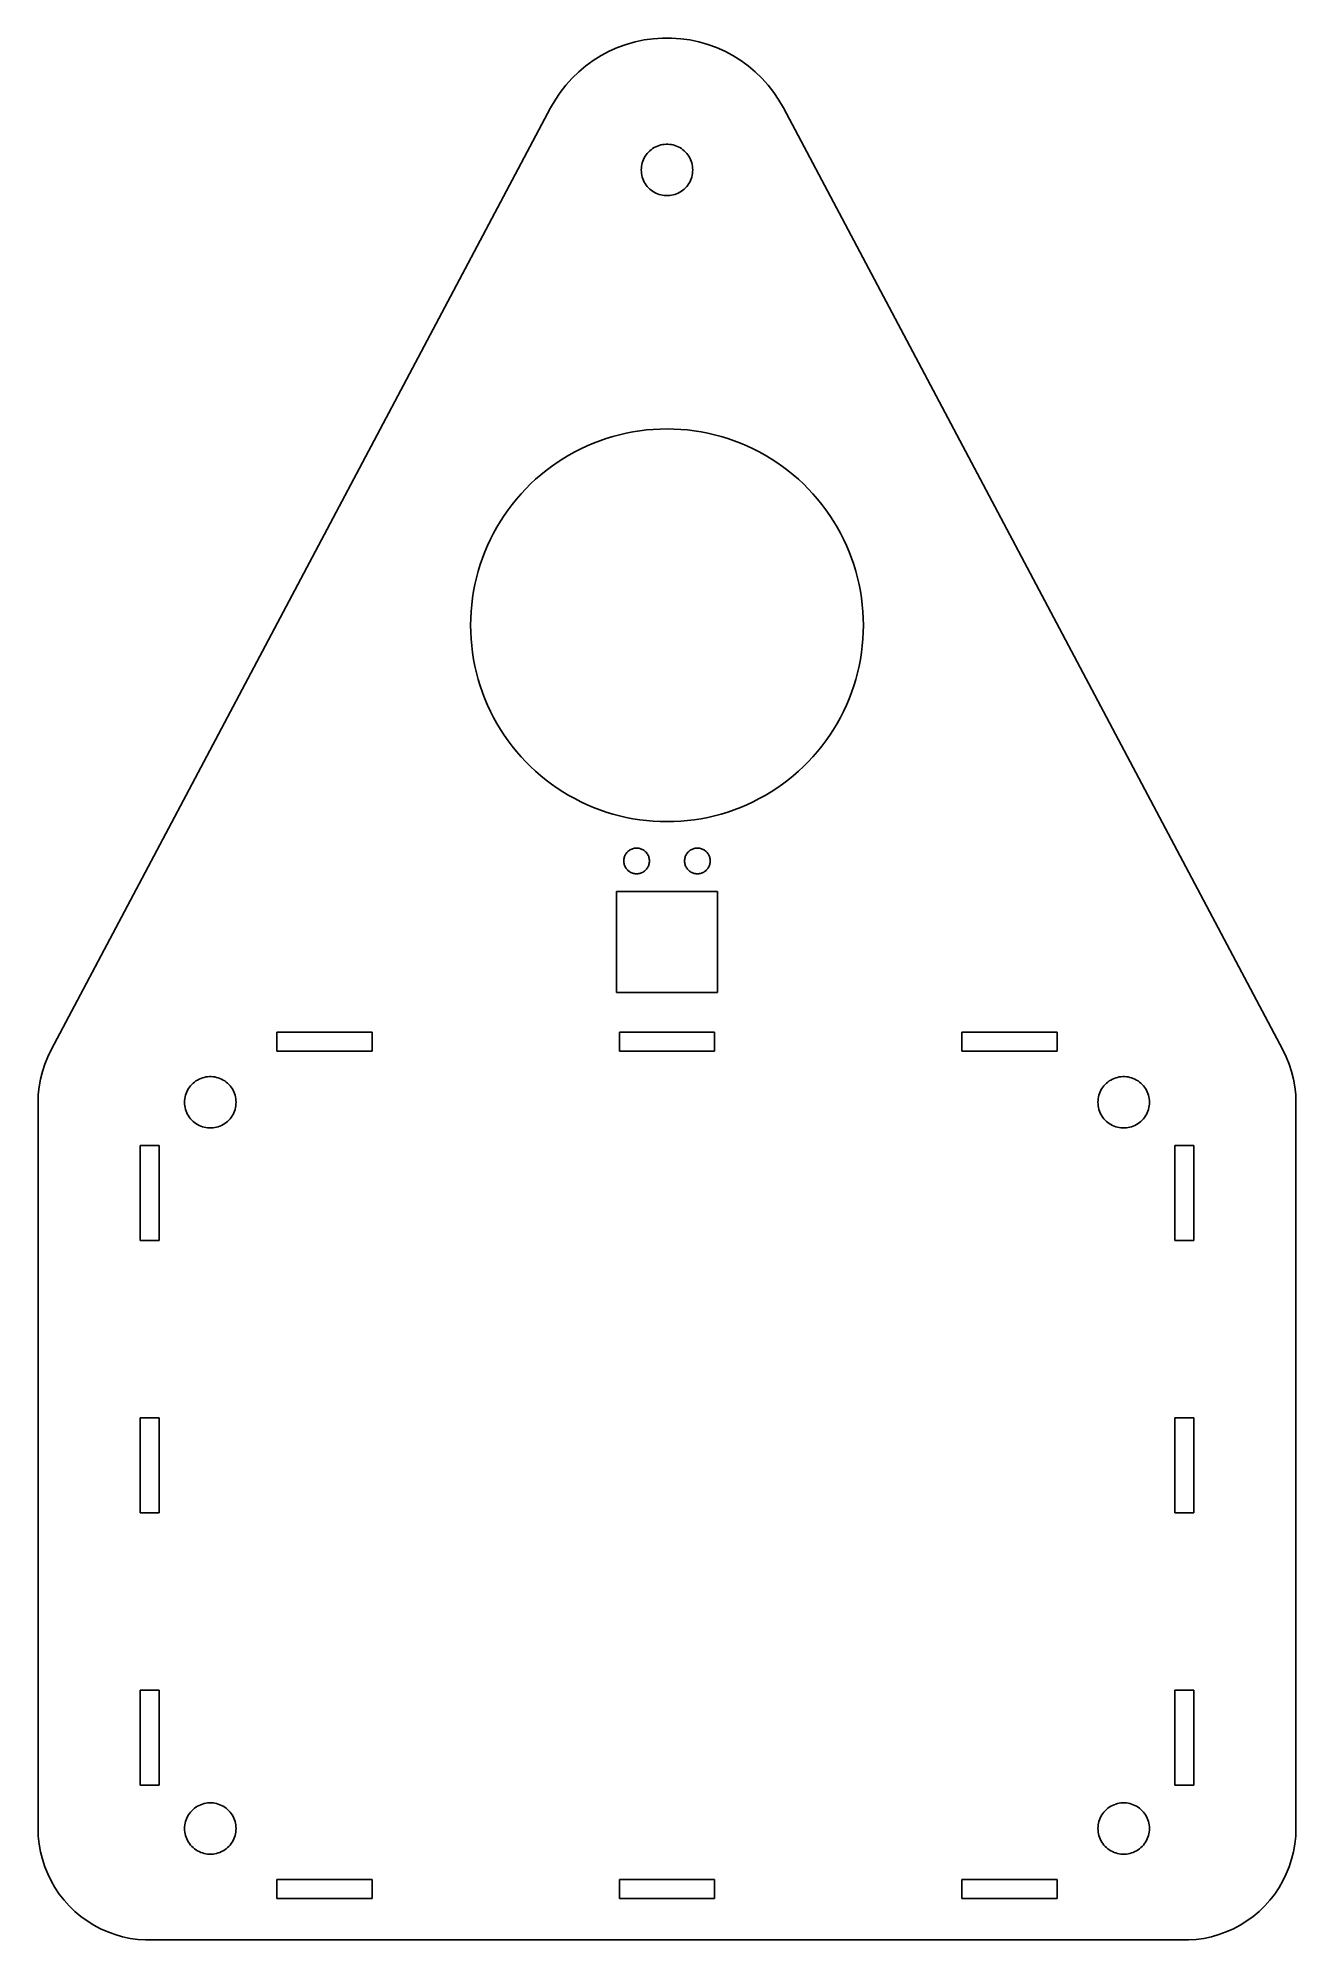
# Model space of a CAD drawing. Header units: metres. Extents: x -99 to 99, y -100 to 200.
import ezdxf

# ---------------------------------------------------------------- set-up
doc = ezdxf.new("R2010")
doc.units = ezdxf.units.M

msp = doc.modelspace()

# ---------------------------------------------------------------- linework, layer by layer
for p, q in [((-9.13272, 198.18), (-10.4167, 197.497)), ((-7.80429, 198.771), (-9.13272, 198.18)), ((-6.43785, 199.269), (-7.80429, 198.771)), ((-5.04004, 199.669), (-6.43785, 199.269)), ((-3.61766, 199.972), (-5.04004, 199.669)), ((-2.17767, 200.174), (-3.61766, 199.972)), ((-0.72707, 200.276), (-2.17767, 200.174)), ((0.72707, 200.276), (-0.72707, 200.276)), ((2.17767, 200.174), (0.72707, 200.276)), ((3.61766, 199.972), (2.17767, 200.174)), ((5.04004, 199.669), (3.61766, 199.972)), ((6.43785, 199.269), (5.04004, 199.669)), ((7.80429, 198.771), (6.43785, 199.269)), ((9.13272, 198.18), (7.80429, 198.771)), ((10.4167, 197.497), (9.13272, 198.18)), ((-12.8263, 195.872), (-13.9402, 194.937)), ((-11.6498, 196.727), (-12.8263, 195.872)), ((-10.4167, 197.497), (-11.6498, 196.727)), ((11.6498, 196.727), (10.4167, 197.497)), ((12.8263, 195.872), (11.6498, 196.727)), ((13.9402, 194.937), (12.8263, 195.872)), ((-15.9593, 192.846), (-16.8545, 191.701)), ((-14.9862, 193.927), (-15.9593, 192.846)), ((-13.9402, 194.937), (-14.9862, 193.927)), ((14.9862, 193.927), (13.9402, 194.937)), ((15.9593, 192.846), (14.9862, 193.927)), ((16.8545, 191.701), (15.9593, 192.846)), ((-18.3947, 189.236), (-97.2399, 40.5427)), ((-17.6677, 190.495), (-18.3947, 189.236)), ((-16.8545, 191.701), (-17.6677, 190.495)), ((17.6677, 190.495), (16.8545, 191.701)), ((18.3947, 189.236), (17.6677, 190.495)), ((97.2399, 40.5427), (18.3947, 189.236)), ((-1.77979, 183.104), (-1.52089, 183.219)), ((-1.52089, 183.219), (-1.25461, 183.316)), ((-1.25461, 183.316), (-0.98219, 183.394)), ((-0.98219, 183.394), (-0.705, 183.453)), ((-0.705, 183.453), (-0.42438, 183.493)), ((-0.42438, 183.493), (-0.14168, 183.513)), ((-0.14168, 183.513), (0.14168, 183.513)), ((0.14168, 183.513), (0.42438, 183.493)), ((0.42438, 183.493), (0.705, 183.453)), ((0.705, 183.453), (0.98219, 183.394)), ((0.98219, 183.394), (1.25461, 183.316)), ((1.25461, 183.316), (1.52089, 183.219)), ((1.52089, 183.219), (1.77979, 183.104)), ((-4.02048, 180.02), (-3.97127, 180.299)), ((-3.97127, 180.299), (-3.90271, 180.574)), ((-3.90271, 180.574), (-3.81514, 180.844)), ((-3.81514, 180.844), (-3.70898, 181.106)), ((-3.70898, 181.106), (-3.58476, 181.361)), ((-3.58476, 181.361), (-3.44307, 181.606)), ((-3.44307, 181.606), (-3.28461, 181.841)), ((-3.28461, 181.841), (-3.11014, 182.065)), ((-3.11014, 182.065), (-2.92052, 182.275)), ((-2.92052, 182.275), (-2.71666, 182.472)), ((-2.71666, 182.472), (-2.49957, 182.654)), ((-2.49957, 182.654), (-2.27031, 182.821)), ((-2.27031, 182.821), (-2.03, 182.971)), ((-2.03, 182.971), (-1.77979, 183.104)), ((1.77979, 183.104), (2.03, 182.971)), ((2.03, 182.971), (2.27031, 182.821)), ((2.27031, 182.821), (2.49957, 182.654)), ((2.49957, 182.654), (2.71666, 182.472)), ((2.71666, 182.472), (2.92052, 182.275)), ((2.92052, 182.275), (3.11014, 182.065)), ((3.11014, 182.065), (3.28461, 181.841)), ((3.28461, 181.841), (3.44307, 181.606)), ((3.44307, 181.606), (3.58476, 181.361)), ((3.58476, 181.361), (3.70898, 181.106)), ((3.70898, 181.106), (3.81514, 180.844)), ((3.81514, 180.844), (3.90271, 180.574)), ((3.90271, 180.574), (3.97127, 180.299)), ((3.97127, 180.299), (4.02048, 180.02)), ((-4.06, 179.455), (-4.05011, 179.738)), ((-4.05011, 179.172), (-4.06, 179.455)), ((-4.05011, 179.738), (-4.02048, 180.02)), ((-4.02048, 178.89), (-4.05011, 179.172)), ((-3.97127, 178.611), (-4.02048, 178.89)), ((-3.90271, 178.336), (-3.97127, 178.611)), ((-3.81514, 178.066), (-3.90271, 178.336)), ((-3.70898, 177.804), (-3.81514, 178.066)), ((-3.58476, 177.549), (-3.70898, 177.804)), ((-3.44307, 177.304), (-3.58476, 177.549)), ((-3.28461, 177.069), (-3.44307, 177.304)), ((3.44307, 177.304), (3.28461, 177.069)), ((3.58476, 177.549), (3.44307, 177.304)), ((3.70898, 177.804), (3.58476, 177.549)), ((3.81514, 178.066), (3.70898, 177.804)), ((3.90271, 178.336), (3.81514, 178.066)), ((3.97127, 178.611), (3.90271, 178.336)), ((4.02048, 178.89), (3.97127, 178.611)), ((4.02048, 180.02), (4.05011, 179.738)), ((4.05011, 179.172), (4.02048, 178.89)), ((4.05011, 179.738), (4.06, 179.455)), ((4.06, 179.455), (4.05011, 179.172)), ((-3.11014, 176.845), (-3.28461, 177.069)), ((-2.92052, 176.635), (-3.11014, 176.845)), ((-2.71666, 176.438), (-2.92052, 176.635)), ((-2.49957, 176.256), (-2.71666, 176.438)), ((-2.27031, 176.089), (-2.49957, 176.256)), ((-2.03, 175.939), (-2.27031, 176.089)), ((-1.77979, 175.806), (-2.03, 175.939)), ((-1.52089, 175.691), (-1.77979, 175.806)), ((-1.25461, 175.594), (-1.52089, 175.691)), ((-0.98219, 175.516), (-1.25461, 175.594)), ((-0.705, 175.457), (-0.98219, 175.516)), ((-0.42438, 175.417), (-0.705, 175.457)), ((-0.14168, 175.397), (-0.42438, 175.417)), ((0.14168, 175.397), (-0.14168, 175.397)), ((0.42438, 175.417), (0.14168, 175.397)), ((0.705, 175.457), (0.42438, 175.417)), ((0.98219, 175.516), (0.705, 175.457)), ((1.25461, 175.594), (0.98219, 175.516)), ((1.52089, 175.691), (1.25461, 175.594)), ((1.77979, 175.806), (1.52089, 175.691)), ((2.03, 175.939), (1.77979, 175.806)), ((2.27031, 176.089), (2.03, 175.939)), ((2.49957, 176.256), (2.27031, 176.089)), ((2.71666, 176.438), (2.49957, 176.256)), ((2.92052, 176.635), (2.71666, 176.438)), ((3.11014, 176.845), (2.92052, 176.635)), ((3.28461, 177.069), (3.11014, 176.845)), ((-6.44525, 137.903), (-5.38309, 138.109)), ((-5.38309, 138.109), (-4.31436, 138.278)), ((-4.31436, 138.278), (-3.24037, 138.41)), ((-3.24037, 138.41), (-2.16245, 138.504)), ((-2.16245, 138.504), (-1.08188, 138.561)), ((-1.08188, 138.561), (0, 138.58)), ((0, 138.58), (1.08188, 138.561)), ((1.08188, 138.561), (2.16245, 138.504)), ((2.16245, 138.504), (3.24037, 138.41)), ((3.24037, 138.41), (4.31436, 138.278)), ((4.31436, 138.278), (5.38309, 138.109)), ((5.38309, 138.109), (6.44525, 137.903)), ((-14.5536, 134.951), (-13.5895, 135.443)), ((-13.5895, 135.443), (-12.6088, 135.9)), ((-12.6088, 135.9), (-11.6128, 136.323)), ((-11.6128, 136.323), (-10.6026, 136.71)), ((-10.6026, 136.71), (-9.57951, 137.063)), ((-9.57951, 137.063), (-8.54475, 137.379)), ((-8.54475, 137.379), (-7.49957, 137.659)), ((-7.49957, 137.659), (-6.44525, 137.903)), ((6.44525, 137.903), (7.49957, 137.659)), ((7.49957, 137.659), (8.54475, 137.379)), ((8.54475, 137.379), (9.57951, 137.063)), ((9.57951, 137.063), (10.6026, 136.71)), ((10.6026, 136.71), (11.6128, 136.323)), ((11.6128, 136.323), (12.6088, 135.9)), ((12.6088, 135.9), (13.5895, 135.443)), ((13.5895, 135.443), (14.5536, 134.951)), ((-19.0855, 132.008), (-18.2213, 132.66)), ((-18.2213, 132.66), (-17.335, 133.28)), ((-17.335, 133.28), (-16.4275, 133.869)), ((-16.4275, 133.869), (-15.5, 134.427)), ((-15.5, 134.427), (-14.5536, 134.951)), ((14.5536, 134.951), (15.5, 134.427)), ((15.5, 134.427), (16.4275, 133.869)), ((16.4275, 133.869), (17.335, 133.28)), ((17.335, 133.28), (18.2213, 132.66)), ((18.2213, 132.66), (19.0855, 132.008)), ((-23.0375, 128.323), (-22.2995, 129.114)), ((-22.2995, 129.114), (-21.5344, 129.88)), ((-21.5344, 129.88), (-20.743, 130.617)), ((-20.743, 130.617), (-19.9264, 131.327)), ((-19.9264, 131.327), (-19.0855, 132.008)), ((19.0855, 132.008), (19.9264, 131.327)), ((19.9264, 131.327), (20.743, 130.617)), ((20.743, 130.617), (21.5344, 129.88)), ((21.5344, 129.88), (22.2995, 129.114)), ((22.2995, 129.114), (23.0375, 128.323)), ((-25.0795, 125.801), (-24.4283, 126.665)), ((-24.4283, 126.665), (-23.7474, 127.506)), ((-23.7474, 127.506), (-23.0375, 128.323)), ((23.0375, 128.323), (23.7474, 127.506)), ((23.7474, 127.506), (24.4283, 126.665)), ((24.4283, 126.665), (25.0795, 125.801)), ((-26.8468, 123.08), (-26.2895, 124.007)), ((-26.2895, 124.007), (-25.7002, 124.915)), ((-25.7002, 124.915), (-25.0795, 125.801)), ((25.0795, 125.801), (25.7002, 124.915)), ((25.7002, 124.915), (26.2895, 124.007)), ((26.2895, 124.007), (26.8468, 123.08)), ((-28.7427, 119.193), (-28.3199, 120.189)), ((-28.3199, 120.189), (-27.8626, 121.169)), ((-27.8626, 121.169), (-27.3714, 122.134)), ((-27.3714, 122.134), (-26.8468, 123.08)), ((26.8468, 123.08), (27.3714, 122.134)), ((27.3714, 122.134), (27.8626, 121.169)), ((27.8626, 121.169), (28.3199, 120.189)), ((28.3199, 120.189), (28.7427, 119.193)), ((-29.7991, 116.125), (-29.4827, 117.16)), ((-29.4827, 117.16), (-29.1305, 118.183)), ((-29.1305, 118.183), (-28.7427, 119.193)), ((28.7427, 119.193), (29.1305, 118.183)), ((29.1305, 118.183), (29.4827, 117.16)), ((29.4827, 117.16), (29.7991, 116.125)), ((-30.3226, 114.025), (-30.0792, 115.08)), ((-30.0792, 115.08), (-29.7991, 116.125)), ((29.7991, 116.125), (30.0792, 115.08)), ((30.0792, 115.08), (30.3226, 114.025)), ((-30.8302, 110.82), (-30.6983, 111.894)), ((-30.6983, 111.894), (-30.529, 112.963)), ((-30.529, 112.963), (-30.3226, 114.025)), ((30.3226, 114.025), (30.529, 112.963)), ((30.529, 112.963), (30.6983, 111.894)), ((30.6983, 111.894), (30.8302, 110.82)), ((-31, 107.58), (-30.9811, 108.662)), ((-30.9811, 108.662), (-30.9245, 109.742)), ((-30.9245, 109.742), (-30.8302, 110.82)), ((30.8302, 110.82), (30.9245, 109.742)), ((30.9245, 109.742), (30.9811, 108.662)), ((30.9811, 108.662), (31, 107.58)), ((-30.9811, 106.498), (-31, 107.58)), ((-30.9245, 105.418), (-30.9811, 106.498)), ((-30.8302, 104.34), (-30.9245, 105.418)), ((30.9245, 105.418), (30.8302, 104.34)), ((30.9811, 106.498), (30.9245, 105.418)), ((31, 107.58), (30.9811, 106.498)), ((-30.6983, 103.266), (-30.8302, 104.34)), ((-30.529, 102.197), (-30.6983, 103.266)), ((-30.3226, 101.135), (-30.529, 102.197)), ((30.529, 102.197), (30.3226, 101.135)), ((30.6983, 103.266), (30.529, 102.197)), ((30.8302, 104.34), (30.6983, 103.266)), ((-30.0792, 100.08), (-30.3226, 101.135)), ((-29.7991, 99.0352), (-30.0792, 100.08)), ((30.0792, 100.08), (29.7991, 99.0352)), ((30.3226, 101.135), (30.0792, 100.08)), ((-29.4827, 98.0005), (-29.7991, 99.0352)), ((-29.1305, 96.9774), (-29.4827, 98.0005)), ((-28.7427, 95.9672), (-29.1305, 96.9774)), ((29.1305, 96.9774), (28.7427, 95.9672)), ((29.4827, 98.0005), (29.1305, 96.9774)), ((29.7991, 99.0352), (29.4827, 98.0005)), ((-28.3199, 94.9712), (-28.7427, 95.9672)), ((-27.8626, 93.9905), (-28.3199, 94.9712)), ((-27.3714, 93.0264), (-27.8626, 93.9905)), ((27.8626, 93.9905), (27.3714, 93.0264)), ((28.3199, 94.9712), (27.8626, 93.9905)), ((28.7427, 95.9672), (28.3199, 94.9712)), ((-26.8468, 92.08), (-27.3714, 93.0264)), ((-26.2895, 91.1525), (-26.8468, 92.08)), ((-25.7002, 90.245), (-26.2895, 91.1525)), ((-25.0795, 89.3587), (-25.7002, 90.245)), ((25.7002, 90.245), (25.0795, 89.3587)), ((26.2895, 91.1525), (25.7002, 90.245)), ((26.8468, 92.08), (26.2895, 91.1525)), ((27.3714, 93.0264), (26.8468, 92.08)), ((-24.4283, 88.4945), (-25.0795, 89.3587)), ((-23.7474, 87.6536), (-24.4283, 88.4945)), ((-23.0375, 86.8369), (-23.7474, 87.6536)), ((23.7474, 87.6536), (23.0375, 86.8369)), ((24.4283, 88.4945), (23.7474, 87.6536)), ((25.0795, 89.3587), (24.4283, 88.4945)), ((-22.2995, 86.0456), (-23.0375, 86.8369)), ((-21.5344, 85.2805), (-22.2995, 86.0456)), ((-20.743, 84.5425), (-21.5344, 85.2805)), ((-19.9264, 83.8326), (-20.743, 84.5425)), ((20.743, 84.5425), (19.9264, 83.8326)), ((21.5344, 85.2805), (20.743, 84.5425)), ((22.2995, 86.0456), (21.5344, 85.2805)), ((23.0375, 86.8369), (22.2995, 86.0456)), ((-19.0855, 83.1517), (-19.9264, 83.8326)), ((-18.2213, 82.5005), (-19.0855, 83.1517)), ((-17.335, 81.8798), (-18.2213, 82.5005)), ((-16.4275, 81.2905), (-17.335, 81.8798)), ((-15.5, 80.7332), (-16.4275, 81.2905)), ((16.4275, 81.2905), (15.5, 80.7332)), ((17.335, 81.8798), (16.4275, 81.2905)), ((18.2213, 82.5005), (17.335, 81.8798)), ((19.0855, 83.1517), (18.2213, 82.5005)), ((19.9264, 83.8326), (19.0855, 83.1517)), ((-14.5536, 80.2086), (-15.5, 80.7332)), ((-13.5895, 79.7174), (-14.5536, 80.2086)), ((-12.6088, 79.2601), (-13.5895, 79.7174)), ((-11.6128, 78.8373), (-12.6088, 79.2601)), ((-10.6026, 78.4495), (-11.6128, 78.8373)), ((-9.57951, 78.0972), (-10.6026, 78.4495)), ((-8.54475, 77.7809), (-9.57951, 78.0972)), ((9.57951, 78.0972), (8.54475, 77.7809)), ((10.6026, 78.4495), (9.57951, 78.0972)), ((11.6128, 78.8373), (10.6026, 78.4495)), ((12.6088, 79.2601), (11.6128, 78.8373)), ((13.5895, 79.7174), (12.6088, 79.2601)), ((14.5536, 80.2086), (13.5895, 79.7174)), ((15.5, 80.7332), (14.5536, 80.2086)), ((-7.49957, 77.5008), (-8.54475, 77.7809)), ((-6.44525, 77.2574), (-7.49957, 77.5008)), ((-5.38309, 77.0509), (-6.44525, 77.2574)), ((-4.31436, 76.8817), (-5.38309, 77.0509)), ((-3.24037, 76.7498), (-4.31436, 76.8817)), ((-2.16245, 76.6555), (-3.24037, 76.7498)), ((-1.08188, 76.5989), (-2.16245, 76.6555)), ((0, 76.58), (-1.08188, 76.5989)), ((1.08188, 76.5989), (0, 76.58)), ((2.16245, 76.6555), (1.08188, 76.5989)), ((3.24037, 76.7498), (2.16245, 76.6555)), ((4.31436, 76.8817), (3.24037, 76.7498)), ((5.38309, 77.0509), (4.31436, 76.8817)), ((6.44525, 77.2574), (5.38309, 77.0509)), ((7.49957, 77.5008), (6.44525, 77.2574)), ((8.54475, 77.7809), (7.49957, 77.5008)), ((-6.04979, 71.9797), (-5.93515, 72.0629)), ((-5.93515, 72.0629), (-5.81499, 72.138)), ((-5.81499, 72.138), (-5.68988, 72.2045)), ((-5.68988, 72.2045), (-5.56044, 72.2622)), ((-5.56044, 72.2622), (-5.42729, 72.3106)), ((-5.42729, 72.3106), (-5.29109, 72.3497)), ((-5.29109, 72.3497), (-5.1525, 72.3792)), ((-5.1525, 72.3792), (-5.01219, 72.3989)), ((-5.01219, 72.3989), (-4.87083, 72.4088)), ((-4.87083, 72.4088), (-4.72914, 72.4088)), ((-4.72914, 72.4088), (-4.5878, 72.3989)), ((-4.5878, 72.3989), (-4.44748, 72.3792)), ((-4.44748, 72.3792), (-4.30888, 72.3497)), ((-4.30888, 72.3497), (-4.17268, 72.3106)), ((-4.17268, 72.3106), (-4.03954, 72.2622)), ((-4.03954, 72.2622), (-3.9101, 72.2045)), ((-3.9101, 72.2045), (-3.78499, 72.138)), ((-3.78499, 72.138), (-3.66483, 72.0629)), ((-3.66483, 72.0629), (-3.5502, 71.9797)), ((3.5502, 71.9797), (3.66483, 72.0629)), ((3.66483, 72.0629), (3.78499, 72.138)), ((3.78499, 72.138), (3.9101, 72.2045)), ((3.9101, 72.2045), (4.03954, 72.2622)), ((4.03954, 72.2622), (4.17268, 72.3106)), ((4.17268, 72.3106), (4.30888, 72.3497)), ((4.30888, 72.3497), (4.44748, 72.3792)), ((4.44748, 72.3792), (4.5878, 72.3989)), ((4.5878, 72.3989), (4.72914, 72.4088)), ((4.72914, 72.4088), (4.87083, 72.4088)), ((4.87083, 72.4088), (5.01219, 72.3989)), ((5.01219, 72.3989), (5.1525, 72.3792)), ((5.1525, 72.3792), (5.29109, 72.3497)), ((5.29109, 72.3497), (5.42729, 72.3106)), ((5.42729, 72.3106), (5.56044, 72.2622)), ((5.56044, 72.2622), (5.68988, 72.2045)), ((5.68988, 72.2045), (5.81499, 72.138)), ((5.81499, 72.138), (5.93515, 72.0629)), ((5.93515, 72.0629), (6.04979, 71.9797)), ((-6.82999, 70.38), (-6.82504, 70.5216)), ((-6.82504, 70.2384), (-6.82999, 70.38)), ((-6.82504, 70.5216), (-6.81024, 70.6625)), ((-6.81024, 70.0975), (-6.82504, 70.2384)), ((-6.81024, 70.6625), (-6.78563, 70.8021)), ((-6.78563, 69.9579), (-6.81024, 70.0975)), ((-6.78563, 70.8021), (-6.75136, 70.9395)), ((-6.75136, 69.8204), (-6.78563, 69.9579)), ((-6.75136, 70.9395), (-6.70757, 71.0743)), ((-6.70757, 69.6857), (-6.75136, 69.8204)), ((-6.70757, 71.0743), (-6.6545, 71.2057)), ((-6.6545, 69.5543), (-6.70757, 69.6857)), ((-6.6545, 71.2057), (-6.59238, 71.333)), ((-6.59238, 69.427), (-6.6545, 69.5543)), ((-6.59238, 71.333), (-6.52153, 71.4557)), ((-6.52153, 69.3043), (-6.59238, 69.427)), ((-6.52153, 71.4557), (-6.44229, 71.5732)), ((-6.44229, 69.1868), (-6.52153, 69.3043)), ((-6.44229, 71.5732), (-6.35506, 71.6849)), ((-6.35506, 69.0751), (-6.44229, 69.1868)), ((-6.35506, 71.6849), (-6.26025, 71.7901)), ((-6.26025, 68.9698), (-6.35506, 69.0751)), ((-6.26025, 71.7901), (-6.15833, 71.8886)), ((-6.15833, 71.8886), (-6.04979, 71.9797)), ((-3.5502, 71.9797), (-3.44165, 71.8886)), ((-3.44165, 71.8886), (-3.33974, 71.7901)), ((-3.33974, 71.7901), (-3.24492, 71.6849)), ((-3.24492, 69.0751), (-3.33974, 68.9698)), ((-3.24492, 71.6849), (-3.15768, 71.5732)), ((-3.15768, 69.1868), (-3.24492, 69.0751)), ((-3.15768, 71.5732), (-3.07846, 71.4557)), ((-3.07846, 69.3043), (-3.15768, 69.1868)), ((-3.07846, 71.4557), (-3.00761, 71.333)), ((-3.00761, 69.427), (-3.07846, 69.3043)), ((-3.00761, 71.333), (-2.9455, 71.2057)), ((-2.9455, 69.5543), (-3.00761, 69.427)), ((-2.9455, 71.2057), (-2.89241, 71.0743)), ((-2.89241, 69.6857), (-2.9455, 69.5543)), ((-2.89241, 71.0743), (-2.84863, 70.9395)), ((-2.84863, 69.8204), (-2.89241, 69.6857)), ((-2.84863, 70.9395), (-2.81435, 70.8021)), ((-2.81435, 69.9579), (-2.84863, 69.8204)), ((-2.81435, 70.8021), (-2.78975, 70.6625)), ((-2.78975, 70.0975), (-2.81435, 69.9579)), ((-2.78975, 70.6625), (-2.77493, 70.5216)), ((-2.77493, 70.2384), (-2.78975, 70.0975)), ((-2.77493, 70.5216), (-2.76999, 70.38)), ((-2.76999, 70.38), (-2.77493, 70.2384)), ((2.76999, 70.38), (2.77493, 70.5216)), ((2.77493, 70.2384), (2.76999, 70.38)), ((2.77493, 70.5216), (2.78975, 70.6625)), ((2.78975, 70.0975), (2.77493, 70.2384)), ((2.78975, 70.6625), (2.81435, 70.8021)), ((2.81435, 69.9579), (2.78975, 70.0975)), ((2.81435, 70.8021), (2.84863, 70.9395)), ((2.84863, 69.8204), (2.81435, 69.9579)), ((2.84863, 70.9395), (2.89241, 71.0743)), ((2.89241, 69.6857), (2.84863, 69.8204)), ((2.89241, 71.0743), (2.9455, 71.2057)), ((2.9455, 69.5543), (2.89241, 69.6857)), ((2.9455, 71.2057), (3.00761, 71.333)), ((3.00761, 69.427), (2.9455, 69.5543)), ((3.00761, 71.333), (3.07846, 71.4557)), ((3.07846, 69.3043), (3.00761, 69.427)), ((3.07846, 71.4557), (3.15768, 71.5732)), ((3.15768, 69.1868), (3.07846, 69.3043)), ((3.15768, 71.5732), (3.24492, 71.6849)), ((3.24492, 69.0751), (3.15768, 69.1868)), ((3.24492, 71.6849), (3.33974, 71.7901)), ((3.33974, 68.9698), (3.24492, 69.0751)), ((3.33974, 71.7901), (3.44165, 71.8886)), ((3.44165, 71.8886), (3.5502, 71.9797)), ((6.04979, 71.9797), (6.15833, 71.8886)), ((6.15833, 71.8886), (6.26025, 71.7901)), ((6.26025, 71.7901), (6.35506, 71.6849)), ((6.35506, 69.0751), (6.26025, 68.9698)), ((6.35506, 71.6849), (6.44229, 71.5732)), ((6.44229, 69.1868), (6.35506, 69.0751)), ((6.44229, 71.5732), (6.52153, 71.4557)), ((6.52153, 69.3043), (6.44229, 69.1868)), ((6.52153, 71.4557), (6.59238, 71.333)), ((6.59238, 69.427), (6.52153, 69.3043)), ((6.59238, 71.333), (6.6545, 71.2057)), ((6.6545, 69.5543), (6.59238, 69.427)), ((6.6545, 71.2057), (6.70757, 71.0743)), ((6.70757, 69.6857), (6.6545, 69.5543)), ((6.70757, 71.0743), (6.75136, 70.9395)), ((6.75136, 69.8204), (6.70757, 69.6857)), ((6.75136, 70.9395), (6.78563, 70.8021)), ((6.78563, 69.9579), (6.75136, 69.8204)), ((6.78563, 70.8021), (6.81024, 70.6625)), ((6.81024, 70.0975), (6.78563, 69.9579)), ((6.81024, 70.6625), (6.82504, 70.5216)), ((6.82504, 70.2384), (6.81024, 70.0975)), ((6.82504, 70.5216), (6.82999, 70.38)), ((6.82999, 70.38), (6.82504, 70.2384)), ((-6.15833, 68.8714), (-6.26025, 68.9698)), ((-6.04979, 68.7803), (-6.15833, 68.8714)), ((-5.93515, 68.6971), (-6.04979, 68.7803)), ((-5.81499, 68.622), (-5.93515, 68.6971)), ((-5.68988, 68.5555), (-5.81499, 68.622)), ((-5.56044, 68.4978), (-5.68988, 68.5555)), ((-5.42729, 68.4494), (-5.56044, 68.4978)), ((-5.29109, 68.4103), (-5.42729, 68.4494)), ((-5.1525, 68.3808), (-5.29109, 68.4103)), ((-5.01219, 68.3611), (-5.1525, 68.3808)), ((-4.87083, 68.3512), (-5.01219, 68.3611)), ((-4.72914, 68.3512), (-4.87083, 68.3512)), ((-4.5878, 68.3611), (-4.72914, 68.3512)), ((-4.44748, 68.3808), (-4.5878, 68.3611)), ((-4.30888, 68.4103), (-4.44748, 68.3808)), ((-4.17268, 68.4494), (-4.30888, 68.4103)), ((-4.03954, 68.4978), (-4.17268, 68.4494)), ((-3.9101, 68.5555), (-4.03954, 68.4978)), ((-3.78499, 68.622), (-3.9101, 68.5555)), ((-3.66483, 68.6971), (-3.78499, 68.622)), ((-3.5502, 68.7803), (-3.66483, 68.6971)), ((-3.44165, 68.8714), (-3.5502, 68.7803)), ((-3.33974, 68.9698), (-3.44165, 68.8714)), ((3.44165, 68.8714), (3.33974, 68.9698)), ((3.5502, 68.7803), (3.44165, 68.8714)), ((3.66483, 68.6971), (3.5502, 68.7803)), ((3.78499, 68.622), (3.66483, 68.6971)), ((3.9101, 68.5555), (3.78499, 68.622)), ((4.03954, 68.4978), (3.9101, 68.5555)), ((4.17268, 68.4494), (4.03954, 68.4978)), ((4.30888, 68.4103), (4.17268, 68.4494)), ((4.44748, 68.3808), (4.30888, 68.4103)), ((4.5878, 68.3611), (4.44748, 68.3808)), ((4.72914, 68.3512), (4.5878, 68.3611)), ((4.87083, 68.3512), (4.72914, 68.3512)), ((5.01219, 68.3611), (4.87083, 68.3512)), ((5.1525, 68.3808), (5.01219, 68.3611)), ((5.29109, 68.4103), (5.1525, 68.3808)), ((5.42729, 68.4494), (5.29109, 68.4103)), ((5.56044, 68.4978), (5.42729, 68.4494)), ((5.68988, 68.5555), (5.56044, 68.4978)), ((5.81499, 68.622), (5.68988, 68.5555)), ((5.93515, 68.6971), (5.81499, 68.622)), ((6.04979, 68.7803), (5.93515, 68.6971)), ((6.15833, 68.8714), (6.04979, 68.7803)), ((6.26025, 68.9698), (6.15833, 68.8714)), ((-7.98, 49.6), (-7.98, 65.56)), ((-7.98, 65.56), (7.98, 65.56)), ((7.98, 65.56), (7.98, 49.6)), ((7.98, 49.6), (-7.98, 49.6)), ((-61.585, 40.33), (-61.585, 43.35)), ((-61.585, 43.35), (-46.565, 43.35)), ((-46.565, 43.35), (-46.565, 40.33)), ((-7.50999, 40.33), (-7.50999, 43.35)), ((-7.50999, 43.35), (7.50999, 43.35)), ((7.50999, 43.35), (7.50999, 40.33)), ((46.565, 40.33), (46.565, 43.35)), ((46.565, 43.35), (61.585, 43.35)), ((61.585, 43.35), (61.585, 40.33)), ((-97.7784, 39.4386), (-98.2386, 38.2995)), ((-97.2399, 40.5427), (-97.7784, 39.4386)), ((-46.565, 40.33), (-61.585, 40.33)), ((7.50999, 40.33), (-7.50999, 40.33)), ((61.585, 40.33), (46.565, 40.33)), ((97.7784, 39.4386), (97.2399, 40.5427)), ((98.2386, 38.2995), (97.7784, 39.4386)), ((-98.6182, 37.1312), (-98.9154, 35.9392)), ((-98.2386, 38.2995), (-98.6182, 37.1312)), ((-73.8798, 35.9291), (-73.6209, 36.0444)), ((-73.6209, 36.0444), (-73.3546, 36.1413)), ((-73.3546, 36.1413), (-73.0822, 36.2194)), ((-73.0822, 36.2194), (-72.805, 36.2783)), ((-72.805, 36.2783), (-72.5244, 36.3177)), ((-72.5244, 36.3177), (-72.2417, 36.3375)), ((-72.2417, 36.3375), (-71.9583, 36.3375)), ((-71.9583, 36.3375), (-71.6756, 36.3177)), ((-71.6756, 36.3177), (-71.395, 36.2783)), ((-71.395, 36.2783), (-71.1178, 36.2194)), ((-71.1178, 36.2194), (-70.8454, 36.1413)), ((-70.8454, 36.1413), (-70.5791, 36.0444)), ((-70.5791, 36.0444), (-70.3202, 35.9291)), ((70.3202, 35.9291), (70.5791, 36.0444)), ((70.5791, 36.0444), (70.8454, 36.1413)), ((70.8454, 36.1413), (71.1178, 36.2194)), ((71.1178, 36.2194), (71.395, 36.2783)), ((71.395, 36.2783), (71.6756, 36.3177)), ((71.6756, 36.3177), (71.9583, 36.3375)), ((71.9583, 36.3375), (72.2417, 36.3375)), ((72.2417, 36.3375), (72.5244, 36.3177)), ((72.5244, 36.3177), (72.805, 36.2783)), ((72.805, 36.2783), (73.0822, 36.2194)), ((73.0822, 36.2194), (73.3546, 36.1413)), ((73.3546, 36.1413), (73.6209, 36.0444)), ((73.6209, 36.0444), (73.8798, 35.9291)), ((98.6182, 37.1312), (98.2386, 38.2995)), ((98.9154, 35.9392), (98.6182, 37.1312)), ((-99.2571, 33.5077), (-99.3, 32.28)), ((-99.1287, 34.7294), (-99.2571, 33.5077)), ((-98.9154, 35.9392), (-99.1287, 34.7294)), ((-76.1205, 32.845), (-76.0713, 33.1241)), ((-76.0713, 33.1241), (-76.0027, 33.3991)), ((-76.0027, 33.3991), (-75.9151, 33.6686)), ((-75.9151, 33.6686), (-75.809, 33.9314)), ((-75.809, 33.9314), (-75.6848, 34.1861)), ((-75.6848, 34.1861), (-75.5431, 34.4315)), ((-75.5431, 34.4315), (-75.3846, 34.6664)), ((-75.3846, 34.6664), (-75.2101, 34.8897)), ((-75.2101, 34.8897), (-75.0205, 35.1003)), ((-75.0205, 35.1003), (-74.8167, 35.2972)), ((-74.8167, 35.2972), (-74.5996, 35.4793)), ((-74.5996, 35.4793), (-74.3703, 35.6459)), ((-74.3703, 35.6459), (-74.13, 35.7961)), ((-74.13, 35.7961), (-73.8798, 35.9291)), ((-70.3202, 35.9291), (-70.07, 35.7961)), ((-70.07, 35.7961), (-69.8297, 35.6459)), ((-69.8297, 35.6459), (-69.6004, 35.4793)), ((-69.6004, 35.4793), (-69.3833, 35.2972)), ((-69.3833, 35.2972), (-69.1795, 35.1003)), ((-69.1795, 35.1003), (-68.9899, 34.8897)), ((-68.9899, 34.8897), (-68.8154, 34.6664)), ((-68.8154, 34.6664), (-68.6569, 34.4315)), ((-68.6569, 34.4315), (-68.5152, 34.1861)), ((-68.5152, 34.1861), (-68.391, 33.9314)), ((-68.391, 33.9314), (-68.2849, 33.6686)), ((-68.2849, 33.6686), (-68.1973, 33.3991)), ((-68.1973, 33.3991), (-68.1287, 33.1241)), ((-68.1287, 33.1241), (-68.0795, 32.845)), ((68.0795, 32.845), (68.1287, 33.1241)), ((68.1287, 33.1241), (68.1973, 33.3991)), ((68.1973, 33.3991), (68.2849, 33.6686)), ((68.2849, 33.6686), (68.391, 33.9314)), ((68.391, 33.9314), (68.5152, 34.1861)), ((68.5152, 34.1861), (68.6569, 34.4315)), ((68.6569, 34.4315), (68.8154, 34.6664)), ((68.8154, 34.6664), (68.9899, 34.8897)), ((68.9899, 34.8897), (69.1795, 35.1003)), ((69.1795, 35.1003), (69.3833, 35.2972)), ((69.3833, 35.2972), (69.6004, 35.4793)), ((69.6004, 35.4793), (69.8297, 35.6459)), ((69.8297, 35.6459), (70.07, 35.7961)), ((70.07, 35.7961), (70.3202, 35.9291)), ((73.8798, 35.9291), (74.13, 35.7961)), ((74.13, 35.7961), (74.3703, 35.6459)), ((74.3703, 35.6459), (74.5996, 35.4793)), ((74.5996, 35.4793), (74.8167, 35.2972)), ((74.8167, 35.2972), (75.0205, 35.1003)), ((75.0205, 35.1003), (75.2101, 34.8897)), ((75.2101, 34.8897), (75.3846, 34.6664)), ((75.3846, 34.6664), (75.5431, 34.4315)), ((75.5431, 34.4315), (75.6848, 34.1861)), ((75.6848, 34.1861), (75.809, 33.9314)), ((75.809, 33.9314), (75.9151, 33.6686)), ((75.9151, 33.6686), (76.0027, 33.3991)), ((76.0027, 33.3991), (76.0713, 33.1241)), ((76.0713, 33.1241), (76.1205, 32.845)), ((99.1287, 34.7294), (98.9154, 35.9392)), ((99.2571, 33.5077), (99.1287, 34.7294)), ((99.3, 32.28), (99.2571, 33.5077)), ((-99.3, 32.28), (-99.3, -82.36)), ((-76.16, 32.28), (-76.1501, 32.5632)), ((-76.1501, 31.9968), (-76.16, 32.28)), ((-76.1501, 32.5632), (-76.1205, 32.845)), ((-76.1205, 31.715), (-76.1501, 31.9968)), ((-76.0713, 31.4359), (-76.1205, 31.715)), ((-76.0027, 31.1609), (-76.0713, 31.4359)), ((-75.9151, 30.8914), (-76.0027, 31.1609)), ((-75.809, 30.6286), (-75.9151, 30.8914)), ((-75.6848, 30.3739), (-75.809, 30.6286)), ((-75.5431, 30.1285), (-75.6848, 30.3739)), ((-75.3846, 29.8936), (-75.5431, 30.1285)), ((-68.6569, 30.1285), (-68.8154, 29.8936)), ((-68.5152, 30.3739), (-68.6569, 30.1285)), ((-68.391, 30.6286), (-68.5152, 30.3739)), ((-68.2849, 30.8914), (-68.391, 30.6286)), ((-68.1973, 31.1609), (-68.2849, 30.8914)), ((-68.1287, 31.4359), (-68.1973, 31.1609)), ((-68.0795, 31.715), (-68.1287, 31.4359)), ((-68.0795, 32.845), (-68.0499, 32.5632)), ((-68.0499, 31.9968), (-68.0795, 31.715)), ((-68.0499, 32.5632), (-68.04, 32.28)), ((-68.04, 32.28), (-68.0499, 31.9968)), ((68.04, 32.28), (68.0499, 32.5632)), ((68.0499, 31.9968), (68.04, 32.28)), ((68.0499, 32.5632), (68.0795, 32.845)), ((68.0795, 31.715), (68.0499, 31.9968)), ((68.1287, 31.4359), (68.0795, 31.715)), ((68.1973, 31.1609), (68.1287, 31.4359)), ((68.2849, 30.8914), (68.1973, 31.1609)), ((68.391, 30.6286), (68.2849, 30.8914)), ((68.5152, 30.3739), (68.391, 30.6286)), ((68.6569, 30.1285), (68.5152, 30.3739)), ((68.8154, 29.8936), (68.6569, 30.1285)), ((75.5431, 30.1285), (75.3846, 29.8936)), ((75.6848, 30.3739), (75.5431, 30.1285)), ((75.809, 30.6286), (75.6848, 30.3739)), ((75.9151, 30.8914), (75.809, 30.6286)), ((76.0027, 31.1609), (75.9151, 30.8914)), ((76.0713, 31.4359), (76.0027, 31.1609)), ((76.1205, 31.715), (76.0713, 31.4359)), ((76.1205, 32.845), (76.1501, 32.5632)), ((76.1501, 31.9968), (76.1205, 31.715)), ((76.1501, 32.5632), (76.16, 32.28)), ((76.16, 32.28), (76.1501, 31.9968)), ((99.3, -82.36), (99.3, 32.28)), ((-75.2101, 29.6703), (-75.3846, 29.8936)), ((-75.0205, 29.4597), (-75.2101, 29.6703)), ((-74.8167, 29.2628), (-75.0205, 29.4597)), ((-74.5996, 29.0807), (-74.8167, 29.2628)), ((-74.3703, 28.9141), (-74.5996, 29.0807)), ((-74.13, 28.7639), (-74.3703, 28.9141)), ((-73.8798, 28.6309), (-74.13, 28.7639)), ((-73.6209, 28.5156), (-73.8798, 28.6309)), ((-73.3546, 28.4187), (-73.6209, 28.5156)), ((-73.0822, 28.3406), (-73.3546, 28.4187)), ((-72.805, 28.2817), (-73.0822, 28.3406)), ((-72.5244, 28.2422), (-72.805, 28.2817)), ((-72.2417, 28.2225), (-72.5244, 28.2422)), ((-71.9583, 28.2225), (-72.2417, 28.2225)), ((-71.6756, 28.2422), (-71.9583, 28.2225)), ((-71.395, 28.2817), (-71.6756, 28.2422)), ((-71.1178, 28.3406), (-71.395, 28.2817)), ((-70.8454, 28.4187), (-71.1178, 28.3406)), ((-70.5791, 28.5156), (-70.8454, 28.4187)), ((-70.3202, 28.6309), (-70.5791, 28.5156)), ((-70.07, 28.7639), (-70.3202, 28.6309)), ((-69.8297, 28.9141), (-70.07, 28.7639)), ((-69.6004, 29.0807), (-69.8297, 28.9141)), ((-69.3833, 29.2628), (-69.6004, 29.0807)), ((-69.1795, 29.4597), (-69.3833, 29.2628)), ((-68.9899, 29.6703), (-69.1795, 29.4597)), ((-68.8154, 29.8936), (-68.9899, 29.6703)), ((68.9899, 29.6703), (68.8154, 29.8936)), ((69.1795, 29.4597), (68.9899, 29.6703)), ((69.3833, 29.2628), (69.1795, 29.4597)), ((69.6004, 29.0807), (69.3833, 29.2628)), ((69.8297, 28.9141), (69.6004, 29.0807)), ((70.07, 28.7639), (69.8297, 28.9141)), ((70.3202, 28.6309), (70.07, 28.7639)), ((70.5791, 28.5156), (70.3202, 28.6309)), ((70.8454, 28.4187), (70.5791, 28.5156)), ((71.1178, 28.3406), (70.8454, 28.4187)), ((71.395, 28.2817), (71.1178, 28.3406)), ((71.6756, 28.2422), (71.395, 28.2817)), ((71.9583, 28.2225), (71.6756, 28.2422)), ((72.2417, 28.2225), (71.9583, 28.2225)), ((72.5244, 28.2422), (72.2417, 28.2225)), ((72.805, 28.2817), (72.5244, 28.2422)), ((73.0822, 28.3406), (72.805, 28.2817)), ((73.3546, 28.4187), (73.0822, 28.3406)), ((73.6209, 28.5156), (73.3546, 28.4187)), ((73.8798, 28.6309), (73.6209, 28.5156)), ((74.13, 28.7639), (73.8798, 28.6309)), ((74.3703, 28.9141), (74.13, 28.7639)), ((74.5996, 29.0807), (74.3703, 28.9141)), ((74.8167, 29.2628), (74.5996, 29.0807)), ((75.0205, 29.4597), (74.8167, 29.2628)), ((75.2101, 29.6703), (75.0205, 29.4597)), ((75.3846, 29.8936), (75.2101, 29.6703)), ((-83.17, 10.44), (-83.17, 25.46)), ((-83.17, 25.46), (-80.15, 25.46)), ((-80.15, 25.46), (-80.15, 10.44)), ((80.15, 10.44), (80.15, 25.46)), ((80.15, 25.46), (83.17, 25.46)), ((83.17, 25.46), (83.17, 10.44)), ((-80.15, 10.44), (-83.17, 10.44)), ((83.17, 10.44), (80.15, 10.44)), ((-83.17, -32.55), (-83.17, -17.53)), ((-83.17, -17.53), (-80.15, -17.53)), ((-80.15, -17.53), (-80.15, -32.55)), ((80.15, -32.55), (80.15, -17.53)), ((80.15, -17.53), (83.17, -17.53)), ((83.17, -17.53), (83.17, -32.55)), ((-80.15, -32.55), (-83.17, -32.55)), ((83.17, -32.55), (80.15, -32.55)), ((-83.17, -75.54), (-83.17, -60.52)), ((-83.17, -60.52), (-80.15, -60.52)), ((-80.15, -60.52), (-80.15, -75.54)), ((80.15, -75.54), (80.15, -60.52)), ((80.15, -60.52), (83.17, -60.52)), ((83.17, -60.52), (83.17, -75.54)), ((-80.15, -75.54), (-83.17, -75.54)), ((83.17, -75.54), (80.15, -75.54)), ((-76.0027, -81.2409), (-75.9151, -80.9714)), ((-75.9151, -80.9714), (-75.809, -80.7086)), ((-75.809, -80.7086), (-75.6848, -80.4539)), ((-75.6848, -80.4539), (-75.5431, -80.2085)), ((-75.5431, -80.2085), (-75.3846, -79.9736)), ((-75.3846, -79.9736), (-75.2101, -79.7503)), ((-75.2101, -79.7503), (-75.0205, -79.5397)), ((-75.0205, -79.5397), (-74.8167, -79.3428)), ((-74.8167, -79.3428), (-74.5996, -79.1607)), ((-74.5996, -79.1607), (-74.3703, -78.9941)), ((-74.3703, -78.9941), (-74.13, -78.8439)), ((-74.13, -78.8439), (-73.8798, -78.7109)), ((-73.8798, -78.7109), (-73.6209, -78.5956)), ((-73.6209, -78.5956), (-73.3546, -78.4987)), ((-73.3546, -78.4987), (-73.0822, -78.4206)), ((-73.0822, -78.4206), (-72.805, -78.3617)), ((-72.805, -78.3617), (-72.5244, -78.3222)), ((-72.5244, -78.3222), (-72.2417, -78.3025)), ((-72.2417, -78.3025), (-71.9583, -78.3025)), ((-71.9583, -78.3025), (-71.6756, -78.3222)), ((-71.6756, -78.3222), (-71.395, -78.3617)), ((-71.395, -78.3617), (-71.1178, -78.4206)), ((-71.1178, -78.4206), (-70.8454, -78.4987)), ((-70.8454, -78.4987), (-70.5791, -78.5956)), ((-70.5791, -78.5956), (-70.3202, -78.7109)), ((-70.3202, -78.7109), (-70.07, -78.8439)), ((-70.07, -78.8439), (-69.8297, -78.9941)), ((-69.8297, -78.9941), (-69.6004, -79.1607)), ((-69.6004, -79.1607), (-69.3833, -79.3428)), ((-69.3833, -79.3428), (-69.1795, -79.5397)), ((-69.1795, -79.5397), (-68.9899, -79.7503)), ((-68.9899, -79.7503), (-68.8154, -79.9736)), ((-68.8154, -79.9736), (-68.6569, -80.2085)), ((-68.6569, -80.2085), (-68.5152, -80.4539)), ((-68.5152, -80.4539), (-68.391, -80.7086)), ((-68.391, -80.7086), (-68.2849, -80.9714)), ((-68.2849, -80.9714), (-68.1973, -81.2409)), ((68.1973, -81.2409), (68.2849, -80.9714)), ((68.2849, -80.9714), (68.391, -80.7086)), ((68.391, -80.7086), (68.5152, -80.4539)), ((68.5152, -80.4539), (68.6569, -80.2085)), ((68.6569, -80.2085), (68.8154, -79.9736)), ((68.8154, -79.9736), (68.9899, -79.7503)), ((68.9899, -79.7503), (69.1795, -79.5397)), ((69.1795, -79.5397), (69.3833, -79.3428)), ((69.3833, -79.3428), (69.6004, -79.1607)), ((69.6004, -79.1607), (69.8297, -78.9941)), ((69.8297, -78.9941), (70.07, -78.8439)), ((70.07, -78.8439), (70.3202, -78.7109)), ((70.3202, -78.7109), (70.5791, -78.5956)), ((70.5791, -78.5956), (70.8454, -78.4987)), ((70.8454, -78.4987), (71.1178, -78.4206)), ((71.1178, -78.4206), (71.395, -78.3617)), ((71.395, -78.3617), (71.6756, -78.3222)), ((71.6756, -78.3222), (71.9583, -78.3025)), ((71.9583, -78.3025), (72.2417, -78.3025)), ((72.2417, -78.3025), (72.5244, -78.3222)), ((72.5244, -78.3222), (72.805, -78.3617)), ((72.805, -78.3617), (73.0822, -78.4206)), ((73.0822, -78.4206), (73.3546, -78.4987)), ((73.3546, -78.4987), (73.6209, -78.5956)), ((73.6209, -78.5956), (73.8798, -78.7109)), ((73.8798, -78.7109), (74.13, -78.8439)), ((74.13, -78.8439), (74.3703, -78.9941)), ((74.3703, -78.9941), (74.5996, -79.1607)), ((74.5996, -79.1607), (74.8167, -79.3428)), ((74.8167, -79.3428), (75.0205, -79.5397)), ((75.0205, -79.5397), (75.2101, -79.7503)), ((75.2101, -79.7503), (75.3846, -79.9736)), ((75.3846, -79.9736), (75.5431, -80.2085)), ((75.5431, -80.2085), (75.6848, -80.4539)), ((75.6848, -80.4539), (75.809, -80.7086)), ((75.809, -80.7086), (75.9151, -80.9714)), ((75.9151, -80.9714), (76.0027, -81.2409)), ((-99.3, -82.36), (-99.2571, -83.5877)), ((-99.2571, -83.5877), (-99.1287, -84.8094)), ((-76.16, -82.36), (-76.1501, -82.0768)), ((-76.1501, -82.6432), (-76.16, -82.36)), ((-76.1501, -82.0768), (-76.1205, -81.795)), ((-76.1205, -82.925), (-76.1501, -82.6432)), ((-76.1205, -81.795), (-76.0713, -81.5159)), ((-76.0713, -83.2041), (-76.1205, -82.925)), ((-76.0713, -81.5159), (-76.0027, -81.2409)), ((-76.0027, -83.4791), (-76.0713, -83.2041)), ((-75.9151, -83.7486), (-76.0027, -83.4791)), ((-75.809, -84.0114), (-75.9151, -83.7486)), ((-75.6848, -84.2661), (-75.809, -84.0114)), ((-68.391, -84.0114), (-68.5152, -84.2661)), ((-68.2849, -83.7486), (-68.391, -84.0114)), ((-68.1973, -83.4791), (-68.2849, -83.7486)), ((-68.1973, -81.2409), (-68.1287, -81.5159)), ((-68.1287, -83.2041), (-68.1973, -83.4791)), ((-68.1287, -81.5159), (-68.0795, -81.795)), ((-68.0795, -82.925), (-68.1287, -83.2041)), ((-68.0795, -81.795), (-68.0499, -82.0768)), ((-68.0499, -82.6432), (-68.0795, -82.925)), ((-68.0499, -82.0768), (-68.04, -82.36)), ((-68.04, -82.36), (-68.0499, -82.6432)), ((68.04, -82.36), (68.0499, -82.0768)), ((68.0499, -82.6432), (68.04, -82.36)), ((68.0499, -82.0768), (68.0795, -81.795)), ((68.0795, -82.925), (68.0499, -82.6432)), ((68.0795, -81.795), (68.1287, -81.5159)), ((68.1287, -83.2041), (68.0795, -82.925)), ((68.1287, -81.5159), (68.1973, -81.2409)), ((68.1973, -83.4791), (68.1287, -83.2041)), ((68.2849, -83.7486), (68.1973, -83.4791)), ((68.391, -84.0114), (68.2849, -83.7486)), ((68.5152, -84.2661), (68.391, -84.0114)), ((75.809, -84.0114), (75.6848, -84.2661)), ((75.9151, -83.7486), (75.809, -84.0114)), ((76.0027, -83.4791), (75.9151, -83.7486)), ((76.0027, -81.2409), (76.0713, -81.5159)), ((76.0713, -83.2041), (76.0027, -83.4791)), ((76.0713, -81.5159), (76.1205, -81.795)), ((76.1205, -82.925), (76.0713, -83.2041)), ((76.1205, -81.795), (76.1501, -82.0768)), ((76.1501, -82.6432), (76.1205, -82.925)), ((76.1501, -82.0768), (76.16, -82.36)), ((76.16, -82.36), (76.1501, -82.6432)), ((99.1287, -84.8094), (99.2571, -83.5877)), ((99.2571, -83.5877), (99.3, -82.36)), ((-99.1287, -84.8094), (-98.9154, -86.0192)), ((-98.9154, -86.0192), (-98.6182, -87.2112)), ((-75.5431, -84.5115), (-75.6848, -84.2661)), ((-75.3846, -84.7464), (-75.5431, -84.5115)), ((-75.2101, -84.9697), (-75.3846, -84.7464)), ((-75.0205, -85.1803), (-75.2101, -84.9697)), ((-74.8167, -85.3772), (-75.0205, -85.1803)), ((-74.5996, -85.5593), (-74.8167, -85.3772)), ((-74.3703, -85.7259), (-74.5996, -85.5593)), ((-74.13, -85.8761), (-74.3703, -85.7259)), ((-73.8798, -86.0091), (-74.13, -85.8761)), ((-73.6209, -86.1244), (-73.8798, -86.0091)), ((-73.3546, -86.2213), (-73.6209, -86.1244)), ((-73.0822, -86.2994), (-73.3546, -86.2213)), ((-72.805, -86.3583), (-73.0822, -86.2994)), ((-72.5244, -86.3978), (-72.805, -86.3583)), ((-72.2417, -86.4175), (-72.5244, -86.3978)), ((-71.9583, -86.4175), (-72.2417, -86.4175)), ((-71.6756, -86.3978), (-71.9583, -86.4175)), ((-71.395, -86.3583), (-71.6756, -86.3978)), ((-71.1178, -86.2994), (-71.395, -86.3583)), ((-70.8454, -86.2213), (-71.1178, -86.2994)), ((-70.5791, -86.1244), (-70.8454, -86.2213)), ((-70.3202, -86.0091), (-70.5791, -86.1244)), ((-70.07, -85.8761), (-70.3202, -86.0091)), ((-69.8297, -85.7259), (-70.07, -85.8761)), ((-69.6004, -85.5593), (-69.8297, -85.7259)), ((-69.3833, -85.3772), (-69.6004, -85.5593)), ((-69.1795, -85.1803), (-69.3833, -85.3772)), ((-68.9899, -84.9697), (-69.1795, -85.1803)), ((-68.8154, -84.7464), (-68.9899, -84.9697)), ((-68.6569, -84.5115), (-68.8154, -84.7464)), ((-68.5152, -84.2661), (-68.6569, -84.5115)), ((68.6569, -84.5115), (68.5152, -84.2661)), ((68.8154, -84.7464), (68.6569, -84.5115)), ((68.9899, -84.9697), (68.8154, -84.7464)), ((69.1795, -85.1803), (68.9899, -84.9697)), ((69.3833, -85.3772), (69.1795, -85.1803)), ((69.6004, -85.5593), (69.3833, -85.3772)), ((69.8297, -85.7259), (69.6004, -85.5593)), ((70.07, -85.8761), (69.8297, -85.7259)), ((70.3202, -86.0091), (70.07, -85.8761)), ((70.5791, -86.1244), (70.3202, -86.0091)), ((70.8454, -86.2213), (70.5791, -86.1244)), ((71.1178, -86.2994), (70.8454, -86.2213)), ((71.395, -86.3583), (71.1178, -86.2994)), ((71.6756, -86.3978), (71.395, -86.3583)), ((71.9583, -86.4175), (71.6756, -86.3978)), ((72.2417, -86.4175), (71.9583, -86.4175)), ((72.5244, -86.3978), (72.2417, -86.4175)), ((72.805, -86.3583), (72.5244, -86.3978)), ((73.0822, -86.2994), (72.805, -86.3583)), ((73.3546, -86.2213), (73.0822, -86.2994)), ((73.6209, -86.1244), (73.3546, -86.2213)), ((73.8798, -86.0091), (73.6209, -86.1244)), ((74.13, -85.8761), (73.8798, -86.0091)), ((74.3703, -85.7259), (74.13, -85.8761)), ((74.5996, -85.5593), (74.3703, -85.7259)), ((74.8167, -85.3772), (74.5996, -85.5593)), ((75.0205, -85.1803), (74.8167, -85.3772)), ((75.2101, -84.9697), (75.0205, -85.1803)), ((75.3846, -84.7464), (75.2101, -84.9697)), ((75.5431, -84.5115), (75.3846, -84.7464)), ((75.6848, -84.2661), (75.5431, -84.5115)), ((98.6182, -87.2112), (98.9154, -86.0192)), ((98.9154, -86.0192), (99.1287, -84.8094)), ((-98.6182, -87.2112), (-98.2386, -88.3795)), ((-98.2386, -88.3795), (-97.7784, -89.5186)), ((-97.7784, -89.5186), (-97.2399, -90.6227)), ((97.2399, -90.6227), (97.7784, -89.5186)), ((97.7784, -89.5186), (98.2386, -88.3795)), ((98.2386, -88.3795), (98.6182, -87.2112)), ((-97.2399, -90.6227), (-96.6256, -91.6866)), ((-96.6256, -91.6866), (-95.9387, -92.705)), ((-95.9387, -92.705), (-95.1824, -93.6731)), ((-61.585, -93.43), (-61.585, -90.41)), ((-61.585, -90.41), (-46.565, -90.41)), ((-46.565, -90.41), (-46.565, -93.43)), ((-7.50999, -93.43), (-7.50999, -90.41)), ((-7.50999, -90.41), (7.50999, -90.41)), ((7.50999, -90.41), (7.50999, -93.43)), ((46.565, -93.43), (46.565, -90.41)), ((46.565, -90.41), (61.585, -90.41)), ((61.585, -90.41), (61.585, -93.43)), ((95.1824, -93.6731), (95.9387, -92.705)), ((95.9387, -92.705), (96.6256, -91.6866)), ((96.6256, -91.6866), (97.2399, -90.6227)), ((-95.1824, -93.6731), (-94.3604, -94.586)), ((-94.3604, -94.586), (-93.4767, -95.4393)), ((-93.4767, -95.4393), (-92.5356, -96.229)), ((-46.565, -93.43), (-61.585, -93.43)), ((7.50999, -93.43), (-7.50999, -93.43)), ((61.585, -93.43), (46.565, -93.43)), ((92.5356, -96.229), (93.4767, -95.4393)), ((93.4767, -95.4393), (94.3604, -94.586)), ((94.3604, -94.586), (95.1824, -93.6731)), ((-92.5356, -96.229), (-91.5418, -96.9511)), ((-91.5418, -96.9511), (-90.5, -97.6021)), ((-90.5, -97.6021), (-89.4153, -98.1788)), ((-89.4153, -98.1788), (-88.2931, -98.6784)), ((-88.2931, -98.6784), (-87.1387, -99.0986)), ((87.1387, -99.0986), (88.2931, -98.6784)), ((88.2931, -98.6784), (89.4153, -98.1788)), ((89.4153, -98.1788), (90.5, -97.6021)), ((90.5, -97.6021), (91.5418, -96.9511)), ((91.5418, -96.9511), (92.5356, -96.229)), ((-87.1387, -99.0986), (-85.9578, -99.4372)), ((-85.9578, -99.4372), (-84.7562, -99.6926)), ((-84.7562, -99.6926), (-83.5397, -99.8636)), ((-83.5397, -99.8636), (-82.3142, -99.9493)), ((-82.3142, -99.9493), (82.3142, -99.9493)), ((82.3142, -99.9493), (83.5397, -99.8636)), ((83.5397, -99.8636), (84.7562, -99.6926)), ((84.7562, -99.6926), (85.9578, -99.4372)), ((85.9578, -99.4372), (87.1387, -99.0986))]:
    msp.add_line(p, q)

doc.saveas('drawing.dxf')
